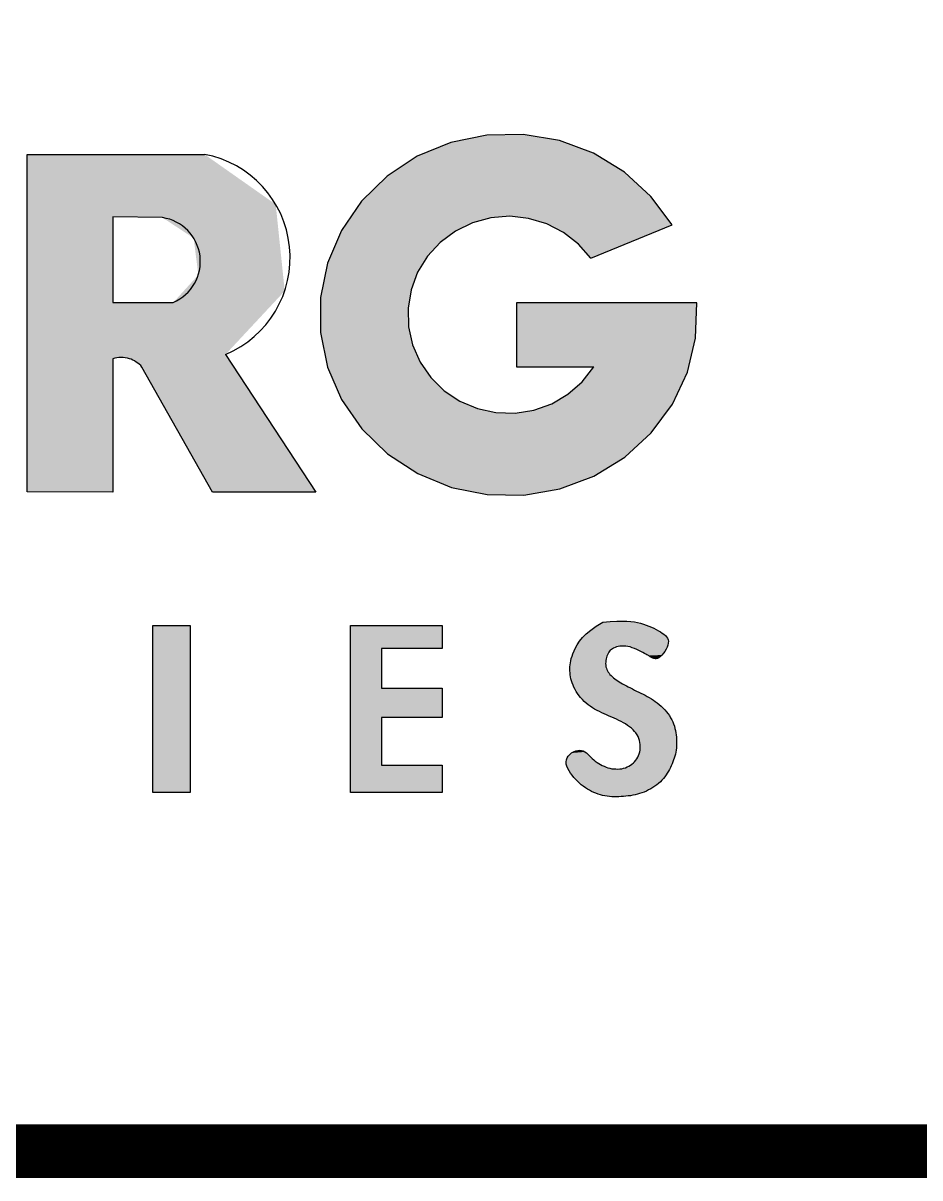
# Model space of a CAD drawing. Header units: feet. Extents: x -46890 to -45898, y -3252 to -1955.
# Drawn here: x -46607.28 to -46598.91, y -2572.59 to -2561.81 of the extents above; entities that cross this region are included whole.
import ezdxf

# ---------------------------------------------------------------- set-up
doc = ezdxf.new("R2010")
doc.units = ezdxf.units.FT
doc.header["$MEASUREMENT"] = 0
doc.layers.add('FORMATO', color=8, linetype='Continuous')

# ---------------------------------------------------------------- blocks, each defined once
blk = doc.blocks.new('*U20')
at = {"layer": 'FORMATO', "linetype": 'Continuous', "extrusion": (0, 0, -1)}
for points in [[(-218.5609, 8.1089), (-218.5609, 7.2973), (-218.3777, 7.2972)], [(-218.3777, 8.1089), (-218.5609, 8.1089), (-218.3777, 7.2972)], [(-219.3393, 8.1089), (-219.4915, 7.9973), (-219.3393, 7.2972)], [(-219.4915, 7.9973), (-219.3393, 8.1089), (-219.7858, 8.1089)], [(-219.7858, 8.1089), (-219.7858, 7.9973), (-219.4915, 7.9973)], [(-220.5355, 8.1057), (-220.8045, 8.1008), (-220.5089, 8.0868)], [(-220.8045, 8.1008), (-220.8164, 8.0953), (-220.5089, 8.0868)], [(-220.8164, 8.0953), (-220.8277, 8.0897), (-220.5089, 8.0868)], [(-220.5675, 8.1249), (-220.7374, 8.1237), (-220.5355, 8.1057)], [(-220.7374, 8.1237), (-220.7517, 8.12), (-220.5355, 8.1057)], [(-220.7517, 8.12), (-220.7655, 8.1157), (-220.5355, 8.1057)], [(-220.7655, 8.1157), (-220.779, 8.1111), (-220.5355, 8.1057)], [(-220.779, 8.1111), (-220.792, 8.1061), (-220.5355, 8.1057)], [(-220.792, 8.1061), (-220.8045, 8.1008), (-220.5355, 8.1057)], [(-220.6043, 8.1283), (-220.7221, 8.1268), (-220.5675, 8.1249)], [(-220.7221, 8.1268), (-220.7374, 8.1237), (-220.5675, 8.1249)], [(-220.6358, 8.1303), (-220.7049, 8.1291), (-220.6043, 8.1283)], [(-220.7049, 8.1291), (-220.7221, 8.1268), (-220.6043, 8.1283)], [(-220.6625, 8.131), (-220.6853, 8.1305), (-220.6358, 8.1303)], [(-220.6853, 8.1305), (-220.7049, 8.1291), (-220.6358, 8.1303)], [(-220.4693, 8.0501), (-220.8824, 8.0478), (-220.4552, 8.0327)], [(-220.8824, 8.0478), (-220.8854, 8.0405), (-220.4552, 8.0327)], [(-220.8854, 8.0405), (-220.8868, 8.0325), (-220.4552, 8.0327)], [(-220.487, 8.0682), (-220.8652, 8.0667), (-220.4693, 8.0501)], [(-220.8652, 8.0667), (-220.8722, 8.0608), (-220.4693, 8.0501)], [(-220.8722, 8.0608), (-220.878, 8.0545), (-220.4693, 8.0501)], [(-220.878, 8.0545), (-220.8824, 8.0478), (-220.4693, 8.0501)], [(-220.5089, 8.0868), (-220.8383, 8.084), (-220.487, 8.0682)], [(-220.8383, 8.084), (-220.8482, 8.0782), (-220.487, 8.0682)], [(-220.8482, 8.0782), (-220.8572, 8.0725), (-220.487, 8.0682)], [(-220.8572, 8.0725), (-220.8652, 8.0667), (-220.487, 8.0682)], [(-220.8277, 8.0897), (-220.8383, 8.084), (-220.5089, 8.0868)], [(-219.4915, 7.9973), (-219.4915, 7.8045), (-219.3393, 7.2972)], [(-220.4282, 7.9857), (-220.6003, 7.9839), (-220.4226, 7.9722)], [(-220.6003, 7.9839), (-220.5965, 7.9787), (-220.4226, 7.9722)], [(-220.4352, 8.0003), (-220.6206, 7.9997), (-220.4282, 7.9857)], [(-220.6206, 7.9997), (-220.6146, 7.9964), (-220.4282, 7.9857)], [(-220.6146, 7.9964), (-220.6093, 7.9927), (-220.4282, 7.9857)], [(-220.6093, 7.9927), (-220.6045, 7.9885), (-220.4282, 7.9857)], [(-220.6045, 7.9885), (-220.6003, 7.9839), (-220.4282, 7.9857)], [(-220.444, 8.016), (-220.6598, 8.0092), (-220.4352, 8.0003)], [(-220.6598, 8.0092), (-220.6507, 8.0084), (-220.4352, 8.0003)], [(-220.6507, 8.0084), (-220.6423, 8.007), (-220.4352, 8.0003)], [(-220.6423, 8.007), (-220.6344, 8.005), (-220.4352, 8.0003)], [(-220.6344, 8.005), (-220.6271, 8.0026), (-220.4352, 8.0003)], [(-220.6271, 8.0026), (-220.6206, 7.9997), (-220.4352, 8.0003)], [(-220.4552, 8.0327), (-220.8868, 8.0325), (-220.444, 8.016)], [(-220.8868, 8.0325), (-220.8864, 8.0238), (-220.444, 8.016)], [(-220.8864, 8.0238), (-220.8843, 8.0142), (-220.444, 8.016)], [(-220.444, 8.016), (-220.8843, 8.0142), (-220.6693, 8.0093)], [(-220.444, 8.016), (-220.6693, 8.0093), (-220.6598, 8.0092)], [(-220.8843, 8.0142), (-220.8806, 8.004), (-220.6693, 8.0093)], [(-220.6693, 8.0093), (-220.8806, 8.004), (-220.6792, 8.0086)], [(-220.6792, 8.0086), (-220.8806, 8.004), (-220.6896, 8.0071)], [(-220.6896, 8.0071), (-220.8806, 8.004), (-220.7003, 8.0047)], [(-220.7003, 8.0047), (-220.8806, 8.004), (-220.7113, 8.0013)], [(-220.8806, 8.004), (-220.8756, 7.9937), (-220.7113, 8.0013)], [(-220.7113, 8.0013), (-220.8756, 7.9937), (-220.7223, 7.9972)], [(-220.7223, 7.9972), (-220.8756, 7.9937), (-220.7332, 7.9927)], [(-220.8756, 7.9937), (-220.8696, 7.9836), (-220.7332, 7.9927)], [(-220.7332, 7.9927), (-220.8696, 7.9836), (-220.7437, 7.9878)], [(-220.7437, 7.9878), (-220.8696, 7.9836), (-220.7537, 7.9828)], [(-220.8696, 7.9836), (-220.8628, 7.974), (-220.7537, 7.9828)], [(-220.7537, 7.9828), (-220.8628, 7.974), (-220.7627, 7.978)], [(-220.4098, 7.9272), (-220.5817, 7.9238), (-220.4086, 7.9174)], [(-220.5817, 7.9238), (-220.5821, 7.9164), (-220.4086, 7.9174)], [(-220.4117, 7.9375), (-220.5818, 7.9313), (-220.4098, 7.9272)], [(-220.5818, 7.9313), (-220.5817, 7.9238), (-220.4098, 7.9272)], [(-220.4144, 7.9483), (-220.5838, 7.9463), (-220.4117, 7.9375)], [(-220.5838, 7.9463), (-220.5826, 7.9389), (-220.4117, 7.9375)], [(-220.5826, 7.9389), (-220.5818, 7.9313), (-220.4117, 7.9375)], [(-220.418, 7.9598), (-220.5856, 7.9536), (-220.4144, 7.9483)], [(-220.5856, 7.9536), (-220.5838, 7.9463), (-220.4144, 7.9483)], [(-220.4226, 7.9722), (-220.5903, 7.9671), (-220.418, 7.9598)], [(-220.5903, 7.9671), (-220.5877, 7.9605), (-220.418, 7.9598)], [(-220.5877, 7.9605), (-220.5856, 7.9536), (-220.418, 7.9598)], [(-220.5965, 7.9787), (-220.5932, 7.9732), (-220.4226, 7.9722)], [(-220.5932, 7.9732), (-220.5903, 7.9671), (-220.4226, 7.9722)], [(-220.7627, 7.978), (-220.8628, 7.974), (-220.7708, 7.9737)], [(-220.8628, 7.974), (-220.8557, 7.9655), (-220.7708, 7.9737)], [(-220.7708, 7.9737), (-220.8557, 7.9655), (-220.7775, 7.9699)], [(-220.7775, 7.9699), (-220.8557, 7.9655), (-220.7829, 7.9669)], [(-220.7829, 7.9669), (-220.8557, 7.9655), (-220.7869, 7.9646)], [(-220.8557, 7.9655), (-220.8483, 7.9582), (-220.7869, 7.9646)], [(-220.7869, 7.9646), (-220.8483, 7.9582), (-220.7901, 7.9628)], [(-220.7901, 7.9628), (-220.8483, 7.9582), (-220.7925, 7.9613)], [(-220.7925, 7.9613), (-220.8483, 7.9582), (-220.7945, 7.9601)], [(-220.7945, 7.9601), (-220.8483, 7.9582), (-220.7964, 7.9589)], [(-220.7964, 7.9589), (-220.8483, 7.9582), (-220.7984, 7.9575)], [(-220.8483, 7.9582), (-220.8411, 7.9527), (-220.7984, 7.9575)], [(-220.7984, 7.9575), (-220.8411, 7.9527), (-220.8008, 7.9558)], [(-220.8008, 7.9558), (-220.8411, 7.9527), (-220.8038, 7.9537)], [(-220.8038, 7.9537), (-220.8411, 7.9527), (-220.8075, 7.9514)], [(-220.8411, 7.9527), (-220.8343, 7.9491), (-220.8075, 7.9514)], [(-220.8075, 7.9514), (-220.8343, 7.9491), (-220.8118, 7.9494)], [(-220.8118, 7.9494), (-220.8343, 7.9491), (-220.8166, 7.9478)], [(-220.8343, 7.9491), (-220.8279, 7.9473), (-220.8166, 7.9478)], [(-220.8166, 7.9478), (-220.8279, 7.9473), (-220.822, 7.947)], [(-220.408, 7.9078), (-220.5849, 7.9022), (-220.4078, 7.8983)], [(-220.5849, 7.9022), (-220.5873, 7.8956), (-220.4078, 7.8983)], [(-220.4078, 7.8983), (-220.5873, 7.8956), (-220.408, 7.8888)], [(-220.4086, 7.9174), (-220.5821, 7.9164), (-220.408, 7.9078)], [(-220.5821, 7.9164), (-220.5832, 7.9092), (-220.408, 7.9078)], [(-220.5832, 7.9092), (-220.5849, 7.9022), (-220.408, 7.9078)], [(-220.5873, 7.8956), (-220.5904, 7.8892), (-220.408, 7.8888)], [(-220.5904, 7.8892), (-220.594, 7.8831), (-220.408, 7.8888)], [(-220.408, 7.8888), (-220.594, 7.8831), (-220.4085, 7.8791)], [(-220.594, 7.8831), (-220.5981, 7.8772), (-220.4085, 7.8791)], [(-220.4085, 7.8791), (-220.5981, 7.8772), (-220.4096, 7.8694)], [(-220.5981, 7.8772), (-220.6028, 7.8715), (-220.4096, 7.8694)], [(-220.6028, 7.8715), (-220.608, 7.8659), (-220.4096, 7.8694)], [(-220.4096, 7.8694), (-220.608, 7.8659), (-220.4111, 7.8596)], [(-220.608, 7.8659), (-220.6136, 7.8605), (-220.4111, 7.8596)], [(-220.6136, 7.8605), (-220.6196, 7.8553), (-220.4111, 7.8596)], [(-220.4111, 7.8596), (-220.6196, 7.8553), (-220.4131, 7.8496)], [(-220.6196, 7.8553), (-220.626, 7.8501), (-220.4131, 7.8496)], [(-220.626, 7.8501), (-220.6329, 7.845), (-220.4131, 7.8496)], [(-220.4131, 7.8496), (-220.6329, 7.845), (-220.4157, 7.8396)], [(-220.6329, 7.845), (-220.6401, 7.84), (-220.4157, 7.8396)], [(-220.6401, 7.84), (-220.6478, 7.835), (-220.4157, 7.8396)], [(-220.4157, 7.8396), (-220.6478, 7.835), (-220.419, 7.8295)], [(-220.6478, 7.835), (-220.6559, 7.8301), (-220.419, 7.8295)], [(-220.6559, 7.8301), (-220.6644, 7.8252), (-220.419, 7.8295)], [(-220.419, 7.8295), (-220.6644, 7.8252), (-220.4229, 7.8192)], [(-220.6644, 7.8252), (-220.6732, 7.8203), (-220.4229, 7.8192)], [(-220.6732, 7.8203), (-220.6825, 7.8154), (-220.4229, 7.8192)], [(-220.4229, 7.8192), (-220.6825, 7.8154), (-220.4275, 7.8088)], [(-220.6825, 7.8154), (-220.6921, 7.8105), (-220.4275, 7.8088)], [(-219.4915, 7.8045), (-219.4915, 7.6625), (-219.3393, 7.2972)], [(-219.7858, 7.8045), (-219.7858, 7.6625), (-219.4915, 7.6625)], [(-219.4915, 7.6625), (-219.4915, 7.8045), (-219.7858, 7.8045)], [(-220.6921, 7.8105), (-220.702, 7.8055), (-220.4275, 7.8088)], [(-220.4275, 7.8088), (-220.702, 7.8055), (-220.4327, 7.7984)], [(-220.702, 7.8055), (-220.7121, 7.8005), (-220.4327, 7.7984)], [(-220.7121, 7.8005), (-220.7223, 7.7955), (-220.4327, 7.7984)], [(-220.4327, 7.7984), (-220.7223, 7.7955), (-220.4387, 7.7881)], [(-220.7223, 7.7955), (-220.7327, 7.7904), (-220.4387, 7.7881)], [(-220.7327, 7.7904), (-220.7431, 7.7853), (-220.4387, 7.7881)], [(-220.4387, 7.7881), (-220.7431, 7.7853), (-220.4452, 7.7778)], [(-220.7431, 7.7853), (-220.7534, 7.7802), (-220.4452, 7.7778)], [(-220.7534, 7.7802), (-220.7637, 7.775), (-220.4452, 7.7778)], [(-220.4452, 7.7778), (-220.7637, 7.775), (-220.4524, 7.7678)], [(-220.7637, 7.775), (-220.7739, 7.7697), (-220.4524, 7.7678)], [(-220.7739, 7.7697), (-220.784, 7.7643), (-220.4524, 7.7678)], [(-220.4524, 7.7678), (-220.784, 7.7643), (-220.4602, 7.7581)], [(-220.784, 7.7643), (-220.794, 7.7586), (-220.4602, 7.7581)], [(-220.794, 7.7586), (-220.8039, 7.7527), (-220.4602, 7.7581)], [(-220.4602, 7.7581), (-220.8039, 7.7527), (-220.4685, 7.7487)], [(-220.8039, 7.7527), (-220.8137, 7.7464), (-220.4685, 7.7487)], [(-220.4685, 7.7487), (-220.8137, 7.7464), (-220.4774, 7.7398)], [(-220.8137, 7.7464), (-220.8234, 7.7397), (-220.4774, 7.7398)], [(-220.4774, 7.7398), (-220.8234, 7.7397), (-220.4867, 7.7314)], [(-220.8234, 7.7397), (-220.8329, 7.7325), (-220.4867, 7.7314)], [(-220.8329, 7.7325), (-220.8424, 7.7248), (-220.4867, 7.7314)], [(-220.4867, 7.7314), (-220.8424, 7.7248), (-220.4966, 7.7235)], [(-220.8424, 7.7248), (-220.8516, 7.7167), (-220.4966, 7.7235)], [(-220.4966, 7.7235), (-220.8516, 7.7167), (-220.5068, 7.7161)], [(-220.8516, 7.7167), (-220.8605, 7.7082), (-220.5068, 7.7161)], [(-220.5068, 7.7161), (-220.8605, 7.7082), (-220.5175, 7.7091)], [(-220.5175, 7.7091), (-220.8605, 7.7082), (-220.5284, 7.7025)], [(-220.8605, 7.7082), (-220.8691, 7.6992), (-220.5284, 7.7025)], [(-220.5284, 7.7025), (-220.8691, 7.6992), (-220.5397, 7.6962)], [(-220.8691, 7.6992), (-220.8772, 7.6899), (-220.5397, 7.6962)], [(-219.4915, 7.6625), (-219.4915, 7.4291), (-219.3393, 7.2972)], [(-220.5397, 7.6962), (-220.8772, 7.6899), (-220.5512, 7.6903)], [(-220.5512, 7.6903), (-220.8772, 7.6899), (-220.563, 7.6846)], [(-220.8772, 7.6899), (-220.8847, 7.6804), (-220.563, 7.6846)], [(-220.563, 7.6846), (-220.8847, 7.6804), (-220.5749, 7.6791)], [(-220.8847, 7.6804), (-220.8917, 7.6706), (-220.5749, 7.6791)], [(-220.5749, 7.6791), (-220.8917, 7.6706), (-220.5869, 7.6738)], [(-220.5869, 7.6738), (-220.8917, 7.6706), (-220.5989, 7.6686)], [(-220.8917, 7.6706), (-220.898, 7.6606), (-220.5989, 7.6686)], [(-220.5989, 7.6686), (-220.898, 7.6606), (-220.6109, 7.6634)], [(-220.6109, 7.6634), (-220.898, 7.6606), (-220.6228, 7.6583)], [(-220.898, 7.6606), (-220.9035, 7.6505), (-220.6228, 7.6583)], [(-220.6228, 7.6583), (-220.9035, 7.6505), (-220.6346, 7.653)], [(-220.6346, 7.653), (-220.9035, 7.6505), (-220.6461, 7.6476)], [(-220.9035, 7.6505), (-220.9083, 7.6402), (-220.6461, 7.6476)], [(-220.6461, 7.6476), (-220.9083, 7.6402), (-220.6573, 7.642)], [(-220.6573, 7.642), (-220.9083, 7.6402), (-220.6682, 7.6361)], [(-220.9083, 7.6402), (-220.9125, 7.6298), (-220.6682, 7.6361)], [(-220.6682, 7.6361), (-220.9125, 7.6298), (-220.6787, 7.6299)], [(-220.6787, 7.6299), (-220.9125, 7.6298), (-220.6887, 7.6234)], [(-220.9125, 7.6298), (-220.916, 7.6193), (-220.6887, 7.6234)], [(-220.6887, 7.6234), (-220.916, 7.6193), (-220.6981, 7.6167)], [(-220.916, 7.6193), (-220.919, 7.6088), (-220.6981, 7.6167)], [(-220.6981, 7.6167), (-220.919, 7.6088), (-220.7069, 7.6095)], [(-220.7069, 7.6095), (-220.919, 7.6088), (-220.715, 7.6021)], [(-220.919, 7.6088), (-220.9214, 7.5981), (-220.715, 7.6021)], [(-220.715, 7.6021), (-220.9214, 7.5981), (-220.7223, 7.5942)], [(-220.9214, 7.5981), (-220.9233, 7.5874), (-220.7223, 7.5942)], [(-220.7223, 7.5942), (-220.9233, 7.5874), (-220.7288, 7.586)], [(-220.9233, 7.5874), (-220.9249, 7.5767), (-220.7288, 7.586)], [(-220.7288, 7.586), (-220.9249, 7.5767), (-220.7345, 7.5774)], [(-220.7345, 7.5774), (-220.9249, 7.5767), (-220.7392, 7.5685)], [(-220.9249, 7.5767), (-220.926, 7.566), (-220.7392, 7.5685)], [(-220.7392, 7.5685), (-220.926, 7.566), (-220.7431, 7.5594)], [(-220.926, 7.566), (-220.9268, 7.5552), (-220.7431, 7.5594)], [(-220.7431, 7.5594), (-220.9268, 7.5552), (-220.7461, 7.55)], [(-220.9268, 7.5552), (-220.9272, 7.5446), (-220.7461, 7.55)], [(-220.7461, 7.55), (-220.9272, 7.5446), (-220.7483, 7.5405)], [(-220.9272, 7.5446), (-220.9271, 7.5339), (-220.7483, 7.5405)], [(-220.7483, 7.5405), (-220.9271, 7.5339), (-220.7497, 7.531)], [(-220.9271, 7.5339), (-220.9267, 7.5234), (-220.7497, 7.531)], [(-220.7497, 7.531), (-220.9267, 7.5234), (-220.7503, 7.5215)], [(-220.4073, 7.4821), (-220.5022, 7.4761), (-220.3999, 7.4741)], [(-220.5022, 7.4761), (-220.5092, 7.4691), (-220.3999, 7.4741)], [(-220.4161, 7.4892), (-220.488, 7.4891), (-220.4073, 7.4821)], [(-220.488, 7.4891), (-220.4951, 7.4829), (-220.4073, 7.4821)], [(-220.4951, 7.4829), (-220.5022, 7.4761), (-220.4073, 7.4821)], [(-220.4257, 7.4949), (-220.4806, 7.4945), (-220.4161, 7.4892)], [(-220.4806, 7.4945), (-220.488, 7.4891), (-220.4161, 7.4892)], [(-220.4358, 7.4992), (-220.4728, 7.4988), (-220.4257, 7.4949)], [(-220.4728, 7.4988), (-220.4806, 7.4945), (-220.4257, 7.4949)], [(-220.4458, 7.5019), (-220.4645, 7.5016), (-220.4358, 7.4992)], [(-220.4645, 7.5016), (-220.4728, 7.4988), (-220.4358, 7.4992)], [(-220.4555, 7.5027), (-220.4645, 7.5016), (-220.4458, 7.5019)], [(-220.7419, 7.4767), (-220.9186, 7.4734), (-220.7381, 7.4685)], [(-220.745, 7.4851), (-220.9211, 7.483), (-220.7419, 7.4767)], [(-220.9211, 7.483), (-220.9186, 7.4734), (-220.7419, 7.4767)], [(-220.7475, 7.4939), (-220.9231, 7.4928), (-220.745, 7.4851)], [(-220.9231, 7.4928), (-220.9211, 7.483), (-220.745, 7.4851)], [(-220.7492, 7.5029), (-220.9247, 7.5028), (-220.7475, 7.4939)], [(-220.9247, 7.5028), (-220.9231, 7.4928), (-220.7475, 7.4939)], [(-220.7501, 7.5121), (-220.9247, 7.5028), (-220.7492, 7.5029)], [(-220.7503, 7.5215), (-220.9259, 7.513), (-220.7501, 7.5121)], [(-220.9259, 7.513), (-220.9247, 7.5028), (-220.7501, 7.5121)], [(-220.9267, 7.5234), (-220.9259, 7.513), (-220.7503, 7.5215)], [(-219.4915, 7.4291), (-219.7859, 7.2972), (-219.3393, 7.2972)], [(-219.7858, 7.4291), (-219.7859, 7.2972), (-219.4915, 7.4291)], [(-220.5238, 7.4554), (-220.5316, 7.4491), (-220.3891, 7.4452)], [(-220.3904, 7.4554), (-220.5238, 7.4554), (-220.3891, 7.4452)], [(-220.5316, 7.4491), (-220.5396, 7.4431), (-220.3891, 7.4452)], [(-220.3891, 7.4452), (-220.5396, 7.4431), (-220.39, 7.4347)], [(-220.5396, 7.4431), (-220.5479, 7.4376), (-220.39, 7.4347)], [(-220.5479, 7.4376), (-220.5564, 7.4326), (-220.39, 7.4347)], [(-220.39, 7.4347), (-220.5564, 7.4326), (-220.3929, 7.4239)], [(-220.3941, 7.4651), (-220.5164, 7.4621), (-220.3904, 7.4554)], [(-220.5164, 7.4621), (-220.5238, 7.4554), (-220.3904, 7.4554)], [(-220.5564, 7.4326), (-220.5652, 7.428), (-220.3929, 7.4239)], [(-220.5652, 7.428), (-220.5742, 7.4238), (-220.3929, 7.4239)], [(-220.3929, 7.4239), (-220.5742, 7.4238), (-220.3975, 7.413)], [(-220.3999, 7.4741), (-220.5092, 7.4691), (-220.3941, 7.4651)], [(-220.5092, 7.4691), (-220.5164, 7.4621), (-220.3941, 7.4651)], [(-220.5742, 7.4238), (-220.5834, 7.4203), (-220.3975, 7.413)], [(-220.5834, 7.4203), (-220.5928, 7.4172), (-220.3975, 7.413)], [(-220.6865, 7.4208), (-220.8967, 7.4183), (-220.678, 7.4174)], [(-220.8967, 7.4183), (-220.8919, 7.4092), (-220.678, 7.4174)], [(-220.6947, 7.4248), (-220.8967, 7.4183), (-220.6865, 7.4208)], [(-220.7024, 7.4294), (-220.9011, 7.4273), (-220.6947, 7.4248)], [(-220.9011, 7.4273), (-220.8967, 7.4183), (-220.6947, 7.4248)], [(-220.7097, 7.4346), (-220.9011, 7.4273), (-220.7024, 7.4294)], [(-220.7165, 7.4404), (-220.9053, 7.4364), (-220.7097, 7.4346)], [(-220.9053, 7.4364), (-220.9011, 7.4273), (-220.7097, 7.4346)], [(-220.7228, 7.4467), (-220.9091, 7.4455), (-220.7165, 7.4404)], [(-220.9091, 7.4455), (-220.9053, 7.4364), (-220.7165, 7.4404)], [(-220.7285, 7.4535), (-220.9091, 7.4455), (-220.7228, 7.4467)], [(-220.7336, 7.4608), (-220.9126, 7.4547), (-220.7285, 7.4535)], [(-220.9126, 7.4547), (-220.9091, 7.4455), (-220.7285, 7.4535)], [(-220.7381, 7.4685), (-220.9158, 7.464), (-220.7336, 7.4608)], [(-220.9158, 7.464), (-220.9126, 7.4547), (-220.7336, 7.4608)], [(-220.9186, 7.4734), (-220.9158, 7.464), (-220.7381, 7.4685)], [(-220.5928, 7.4172), (-220.6024, 7.4147), (-220.3975, 7.413)], [(-220.6024, 7.4147), (-220.6121, 7.4128), (-220.3975, 7.413)], [(-220.3975, 7.413), (-220.6121, 7.4128), (-220.4034, 7.402)], [(-220.6121, 7.4128), (-220.6218, 7.4115), (-220.4034, 7.402)], [(-220.6218, 7.4115), (-220.6315, 7.4108), (-220.4034, 7.402)], [(-220.6411, 7.4108), (-220.8919, 7.4092), (-220.4034, 7.402)], [(-220.6315, 7.4108), (-220.6411, 7.4108), (-220.4034, 7.402)], [(-220.8919, 7.4092), (-220.8869, 7.4001), (-220.4034, 7.402)], [(-220.4034, 7.402), (-220.8869, 7.4001), (-220.4105, 7.3912)], [(-220.8869, 7.4001), (-220.8815, 7.3911), (-220.4105, 7.3912)], [(-220.4105, 7.3912), (-220.8815, 7.3911), (-220.4184, 7.3807)], [(-220.8815, 7.3911), (-220.8757, 7.3823), (-220.4184, 7.3807)], [(-220.8757, 7.3823), (-220.8695, 7.3736), (-220.4184, 7.3807)], [(-220.4184, 7.3807), (-220.8695, 7.3736), (-220.4268, 7.3705)], [(-220.8695, 7.3736), (-220.8628, 7.365), (-220.4268, 7.3705)], [(-220.4268, 7.3705), (-220.8628, 7.365), (-220.4355, 7.3608)], [(-220.8628, 7.365), (-220.8556, 7.3568), (-220.4355, 7.3608)], [(-220.6506, 7.4114), (-220.8919, 7.4092), (-220.6411, 7.4108)], [(-220.66, 7.4127), (-220.8919, 7.4092), (-220.6506, 7.4114)], [(-220.6691, 7.4147), (-220.8919, 7.4092), (-220.66, 7.4127)], [(-220.678, 7.4174), (-220.8919, 7.4092), (-220.6691, 7.4147)], [(-220.4355, 7.3608), (-220.8556, 7.3568), (-220.4445, 7.3516)], [(-220.8556, 7.3568), (-220.8478, 7.3488), (-220.4445, 7.3516)], [(-220.4445, 7.3516), (-220.8478, 7.3488), (-220.4537, 7.3428)], [(-220.8478, 7.3488), (-220.8395, 7.3411), (-220.4537, 7.3428)], [(-220.4537, 7.3428), (-220.8395, 7.3411), (-220.4632, 7.3347)], [(-220.8395, 7.3411), (-220.8305, 7.3338), (-220.4632, 7.3347)], [(-220.4632, 7.3347), (-220.8305, 7.3338), (-220.4728, 7.327)], [(-220.8305, 7.3338), (-220.8212, 7.3269), (-220.4728, 7.327)], [(-220.4728, 7.327), (-220.8212, 7.3269), (-220.4826, 7.3199)], [(-220.8212, 7.3269), (-220.8114, 7.3204), (-220.4826, 7.3199)], [(-220.8114, 7.3204), (-220.8012, 7.3144), (-220.4826, 7.3199)], [(-220.4826, 7.3199), (-220.8012, 7.3144), (-220.4926, 7.3133)], [(-220.8012, 7.3144), (-220.7908, 7.3088), (-220.4926, 7.3133)], [(-220.4926, 7.3133), (-220.7908, 7.3088), (-220.5028, 7.3073)], [(-220.7908, 7.3088), (-220.7801, 7.3037), (-220.5028, 7.3073)], [(-220.5028, 7.3073), (-220.7801, 7.3037), (-220.5131, 7.3018)], [(-220.7801, 7.3037), (-220.7692, 7.2991), (-220.5131, 7.3018)], [(-220.5131, 7.3018), (-220.7692, 7.2991), (-220.5236, 7.2969)], [(-220.7692, 7.2991), (-220.7583, 7.295), (-220.5236, 7.2969)], [(-220.5236, 7.2969), (-220.7583, 7.295), (-220.5342, 7.2925)], [(-220.7583, 7.295), (-220.7472, 7.2915), (-220.5342, 7.2925)], [(-220.5342, 7.2925), (-220.7472, 7.2915), (-220.5449, 7.2887)], [(-220.7472, 7.2915), (-220.7361, 7.2884), (-220.5449, 7.2887)], [(-220.5449, 7.2887), (-220.7361, 7.2884), (-220.5557, 7.2854)], [(-220.7361, 7.2884), (-220.7249, 7.2857), (-220.5557, 7.2854)], [(-220.7249, 7.2857), (-220.7136, 7.2834), (-220.5557, 7.2854)], [(-220.5557, 7.2854), (-220.7136, 7.2834), (-220.5666, 7.2826)], [(-220.7136, 7.2834), (-220.7023, 7.2814), (-220.5666, 7.2826)], [(-220.5666, 7.2826), (-220.7023, 7.2814), (-220.5776, 7.2803)], [(-220.7023, 7.2814), (-220.6909, 7.2798), (-220.5776, 7.2803)], [(-220.5776, 7.2803), (-220.6909, 7.2798), (-220.5887, 7.2784)], [(-220.6909, 7.2798), (-220.6795, 7.2784), (-220.5887, 7.2784)], [(-220.5887, 7.2784), (-220.6681, 7.2773), (-220.5999, 7.2771)], [(-220.6795, 7.2784), (-220.6681, 7.2773), (-220.5887, 7.2784)], [(-220.6681, 7.2773), (-220.6567, 7.2764), (-220.5999, 7.2771)], [(-220.5999, 7.2771), (-220.6567, 7.2764), (-220.6112, 7.2762)], [(-220.6567, 7.2764), (-220.6453, 7.2759), (-220.6112, 7.2762)], [(-220.6112, 7.2762), (-220.6453, 7.2759), (-220.6225, 7.2757)], [(-220.6453, 7.2759), (-220.6339, 7.2756), (-220.6225, 7.2757)]]:
    blk.add_solid(points, dxfattribs=at)
blk = doc.blocks.new('*U21')
at = {"layer": 'FORMATO', "linetype": 'Continuous'}
for points in [[(219.829, 10.4601), (219.6654, 10.3926), (220.5226, 10.407)], [(220.0031, 10.496), (219.829, 10.4601), (220.3566, 10.4689)], [(220.3566, 10.4689), (219.829, 10.4601), (220.5226, 10.407)], [(220.1812, 10.499), (220.0031, 10.496), (220.3566, 10.4689)], [(218.9762, 10.1586), (218.6301, 10.4021), (217.7676, 10.4021)], [(217.7676, 10.4021), (218.1836, 10.0977), (218.9762, 10.1586)], [(217.7676, 10.4021), (217.7676, 8.7596), (218.1836, 10.0977)], [(220.5226, 10.407), (219.6654, 10.3926), (220.673, 10.3155)], [(219.6654, 10.3926), (219.5184, 10.296), (220.673, 10.3155)], [(219.5184, 10.296), (219.3936, 10.1741), (220.8022, 10.1978)], [(220.673, 10.3155), (219.5184, 10.296), (220.8022, 10.1978)], [(219.3936, 10.1741), (219.2958, 10.0314), (220.0224, 10.0932)], [(220.8022, 10.1978), (219.3936, 10.1741), (220.1147, 10.1006)], [(219.3936, 10.1741), (220.0224, 10.0932), (220.1147, 10.1006)], [(220.8022, 10.1978), (220.1147, 10.1006), (220.9052, 10.0585)], [(218.9762, 10.1586), (218.1836, 10.0977), (218.4257, 10.0941)], [(218.9762, 10.1586), (218.4257, 10.0941), (219.0201, 9.7376)], [(218.1836, 10.0977), (217.7676, 8.7596), (218.1836, 10.0774)], [(218.1836, 10.0774), (217.7676, 8.7596), (218.1836, 9.6817)], [(218.4257, 10.0941), (218.577, 9.9949), (219.0201, 9.7376)], [(220.0224, 10.0932), (219.2958, 10.0314), (219.9332, 10.0689)], [(219.9332, 10.0689), (219.2958, 10.0314), (219.8502, 10.0286)], [(220.1147, 10.1006), (220.2067, 10.0909), (220.9052, 10.0585)], [(220.2067, 10.0909), (220.2952, 10.0643), (220.9052, 10.0585)], [(220.2952, 10.0643), (220.3771, 10.0219), (220.9052, 10.0585)], [(219.2958, 10.0314), (219.2285, 9.8732), (219.8502, 10.0286)], [(219.8502, 10.0286), (219.2285, 9.8732), (219.7765, 9.9737)], [(220.9052, 10.0585), (220.3771, 10.0219), (220.4493, 9.9651)], [(220.9052, 10.0585), (220.4493, 9.9651), (220.5093, 9.896)], [(218.577, 9.9949), (218.5997, 9.8154), (219.0201, 9.7376)], [(219.7765, 9.9737), (219.2285, 9.8732), (219.7147, 9.9062)], [(219.7147, 9.9062), (219.2285, 9.8732), (219.667, 9.8285)], [(219.2285, 9.8732), (219.1943, 9.7056), (219.667, 9.8285)], [(218.5997, 9.8154), (218.4779, 9.6817), (219.0201, 9.7376)], [(219.667, 9.8285), (219.1943, 9.7056), (219.635, 9.7434)], [(219.0201, 9.7376), (218.4779, 9.6817), (218.7315, 9.428)], [(219.635, 9.7434), (219.1943, 9.7056), (219.62, 9.6539)], [(218.1836, 9.6817), (217.7676, 8.7596), (218.1836, 9.4077)], [(218.4779, 9.6817), (218.1836, 9.4077), (218.2037, 9.4124)], [(218.1836, 9.6817), (218.1836, 9.4077), (218.4779, 9.6817)], [(218.4779, 9.6817), (218.2037, 9.4124), (218.2242, 9.414)], [(218.4779, 9.6817), (218.2242, 9.414), (218.7315, 9.428)], [(219.1943, 9.7056), (219.1946, 9.5348), (219.62, 9.6539)], [(220.1476, 9.6793), (220.1476, 9.3679), (221.0188, 9.5085)], [(221.0244, 9.6793), (220.1476, 9.6793), (221.0188, 9.5085)], [(219.62, 9.6539), (219.1946, 9.5348), (219.6225, 9.5632)], [(219.6225, 9.5632), (219.1946, 9.5348), (219.6423, 9.4746)], [(219.1946, 9.5348), (219.2292, 9.3672), (219.6423, 9.4746)], [(221.0188, 9.5085), (220.1476, 9.3679), (220.5237, 9.3679)], [(221.0188, 9.5085), (220.5237, 9.3679), (220.979, 9.342)], [(219.6423, 9.4746), (219.2292, 9.3672), (219.6789, 9.3913)], [(218.1836, 9.4077), (217.7676, 8.7596), (218.1836, 8.7583)], [(218.7315, 9.428), (218.2242, 9.414), (218.2447, 9.4124)], [(218.7315, 9.428), (218.2447, 9.4124), (218.2648, 9.4077)], [(218.7315, 9.428), (218.2648, 9.4077), (218.282, 9.4008)], [(218.7315, 9.428), (218.282, 9.4008), (218.2981, 9.3917)], [(218.7315, 9.428), (218.2981, 9.3917), (219.1718, 8.7583)], [(218.2981, 9.3917), (218.3127, 9.3804), (219.1718, 8.7583)], [(219.6789, 9.3913), (219.2292, 9.3672), (219.7308, 9.3162)], [(218.3127, 9.3804), (218.3257, 9.3671), (219.1718, 8.7583)], [(218.3257, 9.3671), (218.6686, 8.7583), (219.1718, 8.7583)], [(219.2292, 9.3672), (219.2969, 9.2092), (219.7308, 9.3162)], [(220.5237, 9.3679), (220.4675, 9.2958), (220.979, 9.342)], [(220.979, 9.342), (220.4675, 9.2958), (220.9064, 9.1861)], [(219.7308, 9.3162), (219.2969, 9.2092), (219.7962, 9.252)], [(220.4675, 9.2958), (220.3985, 9.2354), (220.9064, 9.1861)], [(219.7962, 9.252), (219.2969, 9.2092), (219.8728, 9.2011)], [(220.3985, 9.2354), (220.3191, 9.1887), (220.9064, 9.1861)], [(219.2969, 9.2092), (219.3951, 9.0667), (219.8728, 9.2011)], [(219.8728, 9.2011), (219.3951, 9.0667), (219.9578, 9.1651)], [(219.9578, 9.1651), (219.3951, 9.0667), (220.0482, 9.1455)], [(220.3191, 9.1887), (220.2322, 9.1575), (220.9064, 9.1861)], [(220.9064, 9.1861), (220.2322, 9.1575), (220.8037, 9.0465)], [(220.0482, 9.1455), (219.3951, 9.0667), (220.1408, 9.143)], [(220.1408, 9.143), (219.3951, 9.0667), (220.8037, 9.0465)], [(220.2322, 9.1575), (220.1408, 9.143), (220.8037, 9.0465)], [(219.3951, 9.0667), (219.5202, 8.9451), (220.8037, 9.0465)], [(220.8037, 9.0465), (219.5202, 8.9451), (220.6749, 8.9285)], [(219.5202, 8.9451), (219.6674, 8.8489), (220.6749, 8.9285)], [(220.6749, 8.9285), (219.6674, 8.8489), (220.5247, 8.8366)], [(219.6674, 8.8489), (219.8313, 8.7818), (220.5247, 8.8366)], [(220.5247, 8.8366), (219.8313, 8.7818), (220.3589, 8.7743)], [(219.8313, 8.7818), (220.0055, 8.7464), (220.3589, 8.7743)], [(220.3589, 8.7743), (220.0055, 8.7464), (220.1836, 8.7438)]]:
    blk.add_solid(points, dxfattribs=at)

msp = doc.modelspace()

# ---------------------------------------------------------------- linework, layer by layer
at = {"color": 7, "const_width": 0.5}
msp.add_lwpolyline([(-46474.683, -2296.384), (-46858.207, -2296.384), (-46858.235, -2572.34), (-46474.711, -2572.34)], close=True, dxfattribs=at)
at = {"layer": 'FORMATO'}
for p, q in [((-46601.982, -2564.006), (-46601.223, -2563.695)), ((-46600.994, -2564.422), (-46602.676, -2564.422)), ((-46602.676, -2564.422), (-46602.676, -2565.019)), ((-46602.676, -2565.019), (-46601.955, -2565.019))]:
    msp.add_line(p, q, dxfattribs=at)
at = {"layer": 'FORMATO', "flags": 128}
for points in [[(-46601.223, -2563.695), (-46601.421, -2563.428), (-46601.668, -2563.202), (-46601.957, -2563.026), (-46602.275, -2562.907), (-46602.612, -2562.85), (-46602.953, -2562.856), (-46603.287, -2562.925), (-46603.601, -2563.054), (-46603.883, -2563.239), (-46604.122, -2563.473), (-46604.31, -2563.747), (-46604.439, -2564.05), (-46604.505, -2564.372), (-46604.504, -2564.699), (-46604.438, -2565.021), (-46604.308, -2565.324), (-46604.119, -2565.597), (-46603.88, -2565.83), (-46603.597, -2566.015), (-46603.283, -2566.144), (-46602.949, -2566.212), (-46602.607, -2566.217), (-46602.271, -2566.158), (-46601.953, -2566.039), (-46601.665, -2565.862), (-46601.418, -2565.636), (-46601.221, -2565.368), (-46601.081, -2565.069), (-46601.005, -2564.75), (-46600.994, -2564.422)], [(-46601.982, -2564.006), (-46602.097, -2563.874), (-46602.236, -2563.765), (-46602.393, -2563.684), (-46602.563, -2563.633), (-46602.739, -2563.614), (-46602.916, -2563.628), (-46603.087, -2563.675), (-46603.246, -2563.752), (-46603.388, -2563.857), (-46603.506, -2563.987), (-46603.598, -2564.136), (-46603.659, -2564.299), (-46603.688, -2564.471), (-46603.683, -2564.645), (-46603.645, -2564.815), (-46603.575, -2564.975), (-46603.476, -2565.119), (-46603.35, -2565.242), (-46603.203, -2565.339), (-46603.04, -2565.408), (-46602.867, -2565.446), (-46602.689, -2565.451), (-46602.514, -2565.423), (-46602.347, -2565.363), (-46602.195, -2565.274), (-46602.062, -2565.158), (-46601.955, -2565.019)]]:
    msp.add_lwpolyline(points, dxfattribs=at)
at = {"layer": 'FORMATO'}
for points in [[(-46606.443, -2564.943), (-46606.443, -2566.189), (-46607.241, -2566.186), (-46607.241, -2563.036)], [(-46607.241, -2563.036), (-46605.587, -2563.036)], [(-46605.979, -2563.626), (-46606.443, -2563.62), (-46606.443, -2563.659)], [(-46606.443, -2563.659), (-46606.443, -2564.418), (-46605.879, -2564.418)], [(-46605.392, -2564.904), (-46604.548, -2566.189), (-46605.513, -2566.189), (-46606.171, -2565.021)], [(-46606.071, -2567.434), (-46605.72, -2567.434), (-46605.72, -2568.991), (-46606.071, -2568.991), (-46606.071, -2567.434)], [(-46604.226, -2567.434), (-46603.37, -2567.434), (-46603.37, -2567.648), (-46603.935, -2567.648), (-46603.935, -2568.018), (-46603.37, -2568.018), (-46603.37, -2568.291), (-46603.935, -2568.291), (-46603.935, -2568.738), (-46603.37, -2568.738), (-46603.37, -2568.991), (-46604.226, -2568.991), (-46604.226, -2567.434)], [(-46601.871, -2567.404), (-46601.8, -2567.397), (-46601.74, -2567.393), (-46601.688, -2567.392), (-46601.645, -2567.393), (-46601.607, -2567.396), (-46601.574, -2567.4), (-46601.545, -2567.406), (-46601.517, -2567.413), (-46601.491, -2567.421), (-46601.465, -2567.43), (-46601.44, -2567.44), (-46601.416, -2567.45), (-46601.393, -2567.46), (-46601.372, -2567.471), (-46601.351, -2567.482), (-46601.332, -2567.493), (-46601.315, -2567.504), (-46601.3, -2567.515), (-46601.286, -2567.527), (-46601.275, -2567.539), (-46601.267, -2567.552), (-46601.261, -2567.566), (-46601.258, -2567.581), (-46601.259, -2567.598), (-46601.263, -2567.616), (-46601.27, -2567.636), (-46601.28, -2567.655), (-46601.291, -2567.675), (-46601.304, -2567.693), (-46601.318, -2567.71), (-46601.332, -2567.723), (-46601.346, -2567.734), (-46601.359, -2567.741), (-46601.371, -2567.744), (-46601.382, -2567.745), (-46601.393, -2567.743), (-46601.402, -2567.74), (-46601.41, -2567.736), (-46601.417, -2567.732), (-46601.423, -2567.728), (-46601.428, -2567.725), (-46601.432, -2567.722), (-46601.435, -2567.72), (-46601.439, -2567.717), (-46601.444, -2567.715), (-46601.45, -2567.711), (-46601.458, -2567.707), (-46601.468, -2567.701), (-46601.481, -2567.694), (-46601.496, -2567.685), (-46601.514, -2567.676), (-46601.533, -2567.667), (-46601.553, -2567.657), (-46601.574, -2567.649), (-46601.595, -2567.641), (-46601.616, -2567.634), (-46601.637, -2567.63), (-46601.656, -2567.627), (-46601.675, -2567.626), (-46601.694, -2567.626), (-46601.711, -2567.627), (-46601.727, -2567.63), (-46601.742, -2567.634), (-46601.756, -2567.638), (-46601.769, -2567.644), (-46601.78, -2567.65), (-46601.79, -2567.657), (-46601.8, -2567.665), (-46601.808, -2567.674), (-46601.815, -2567.684), (-46601.821, -2567.695), (-46601.827, -2567.706), (-46601.832, -2567.719), (-46601.836, -2567.732), (-46601.839, -2567.746), (-46601.842, -2567.761), (-46601.843, -2567.775), (-46601.844, -2567.789), (-46601.843, -2567.804), (-46601.841, -2567.818), (-46601.837, -2567.831), (-46601.833, -2567.844), (-46601.827, -2567.856), (-46601.82, -2567.868), (-46601.812, -2567.879), (-46601.803, -2567.89), (-46601.793, -2567.9), (-46601.782, -2567.911), (-46601.771, -2567.921), (-46601.758, -2567.931), (-46601.745, -2567.941), (-46601.731, -2567.95), (-46601.717, -2567.96), (-46601.701, -2567.969), (-46601.685, -2567.979), (-46601.668, -2567.988), (-46601.65, -2567.997), (-46601.632, -2568.007), (-46601.613, -2568.016), (-46601.593, -2568.026), (-46601.574, -2568.036), (-46601.554, -2568.045), (-46601.534, -2568.055), (-46601.514, -2568.065), (-46601.494, -2568.075), (-46601.475, -2568.085), (-46601.455, -2568.095), (-46601.436, -2568.106), (-46601.417, -2568.118), (-46601.398, -2568.13), (-46601.38, -2568.143), (-46601.362, -2568.156), (-46601.343, -2568.171), (-46601.326, -2568.187), (-46601.309, -2568.203), (-46601.292, -2568.22), (-46601.277, -2568.238), (-46601.262, -2568.256), (-46601.249, -2568.275), (-46601.237, -2568.294), (-46601.226, -2568.314), (-46601.217, -2568.333), (-46601.209, -2568.353), (-46601.202, -2568.373), (-46601.197, -2568.394), (-46601.192, -2568.414), (-46601.188, -2568.435), (-46601.185, -2568.455), (-46601.183, -2568.476), (-46601.182, -2568.496), (-46601.181, -2568.517), (-46601.181, -2568.537), (-46601.182, -2568.557), (-46601.183, -2568.577), (-46601.185, -2568.597), (-46601.189, -2568.616), (-46601.193, -2568.635), (-46601.197, -2568.653), (-46601.203, -2568.671), (-46601.209, -2568.689), (-46601.215, -2568.707), (-46601.223, -2568.724), (-46601.231, -2568.742), (-46601.239, -2568.759), (-46601.248, -2568.777), (-46601.258, -2568.794), (-46601.268, -2568.811), (-46601.279, -2568.828), (-46601.291, -2568.845), (-46601.304, -2568.861), (-46601.318, -2568.877), (-46601.333, -2568.892), (-46601.349, -2568.907), (-46601.366, -2568.921), (-46601.384, -2568.934), (-46601.403, -2568.947), (-46601.422, -2568.958), (-46601.442, -2568.969), (-46601.463, -2568.979), (-46601.484, -2568.988), (-46601.505, -2568.996), (-46601.526, -2569.002), (-46601.547, -2569.008), (-46601.569, -2569.013), (-46601.59, -2569.018), (-46601.612, -2569.022), (-46601.634, -2569.025), (-46601.656, -2569.027), (-46601.678, -2569.03), (-46601.7, -2569.031), (-46601.721, -2569.032), (-46601.743, -2569.033), (-46601.765, -2569.033), (-46601.787, -2569.032), (-46601.808, -2569.03), (-46601.83, -2569.027), (-46601.851, -2569.024), (-46601.872, -2569.019), (-46601.893, -2569.014), (-46601.914, -2569.008), (-46601.935, -2569), (-46601.955, -2568.992), (-46601.975, -2568.983), (-46601.995, -2568.972), (-46602.014, -2568.96), (-46602.033, -2568.948), (-46602.052, -2568.934), (-46602.071, -2568.92), (-46602.089, -2568.904), (-46602.107, -2568.887), (-46602.124, -2568.869), (-46602.141, -2568.851), (-46602.157, -2568.831), (-46602.172, -2568.811), (-46602.185, -2568.79), (-46602.197, -2568.769), (-46602.206, -2568.748), (-46602.211, -2568.728), (-46602.213, -2568.707), (-46602.21, -2568.688), (-46602.203, -2568.669), (-46602.192, -2568.652), (-46602.178, -2568.637), (-46602.161, -2568.623), (-46602.143, -2568.612), (-46602.123, -2568.604), (-46602.104, -2568.599), (-46602.085, -2568.597), (-46602.068, -2568.599), (-46602.052, -2568.605), (-46602.037, -2568.613), (-46602.023, -2568.623), (-46602.009, -2568.635), (-46601.996, -2568.648), (-46601.983, -2568.662), (-46601.969, -2568.675), (-46601.954, -2568.688), (-46601.94, -2568.7), (-46601.924, -2568.711), (-46601.908, -2568.722), (-46601.892, -2568.732), (-46601.875, -2568.741), (-46601.858, -2568.748), (-46601.84, -2568.755), (-46601.822, -2568.761), (-46601.804, -2568.766), (-46601.785, -2568.77), (-46601.767, -2568.772), (-46601.748, -2568.773), (-46601.729, -2568.774), (-46601.711, -2568.772), (-46601.693, -2568.77), (-46601.676, -2568.766), (-46601.659, -2568.761), (-46601.642, -2568.754), (-46601.627, -2568.747), (-46601.612, -2568.738), (-46601.598, -2568.728), (-46601.585, -2568.717), (-46601.573, -2568.705), (-46601.562, -2568.692), (-46601.552, -2568.678), (-46601.543, -2568.663), (-46601.536, -2568.647), (-46601.53, -2568.631), (-46601.525, -2568.614), (-46601.522, -2568.597), (-46601.52, -2568.579), (-46601.52, -2568.561), (-46601.521, -2568.543), (-46601.524, -2568.525), (-46601.528, -2568.506), (-46601.534, -2568.489), (-46601.541, -2568.471), (-46601.55, -2568.454), (-46601.561, -2568.437), (-46601.574, -2568.422), (-46601.588, -2568.407), (-46601.603, -2568.392), (-46601.62, -2568.379), (-46601.638, -2568.366), (-46601.657, -2568.353), (-46601.677, -2568.341), (-46601.698, -2568.33), (-46601.72, -2568.319), (-46601.742, -2568.309), (-46601.765, -2568.299), (-46601.787, -2568.289), (-46601.81, -2568.279), (-46601.834, -2568.269), (-46601.857, -2568.259), (-46601.879, -2568.248), (-46601.902, -2568.237), (-46601.924, -2568.226), (-46601.946, -2568.214), (-46601.967, -2568.201), (-46601.987, -2568.188), (-46602.007, -2568.174), (-46602.026, -2568.158), (-46602.044, -2568.142), (-46602.061, -2568.125), (-46602.077, -2568.107), (-46602.091, -2568.089), (-46602.105, -2568.069), (-46602.118, -2568.05), (-46602.129, -2568.03), (-46602.139, -2568.01), (-46602.148, -2567.99), (-46602.156, -2567.97), (-46602.162, -2567.951), (-46602.167, -2567.932), (-46602.171, -2567.913), (-46602.174, -2567.894), (-46602.176, -2567.875), (-46602.177, -2567.857), (-46602.177, -2567.838), (-46602.177, -2567.82), (-46602.175, -2567.802), (-46602.173, -2567.783), (-46602.169, -2567.763), (-46602.164, -2567.743), (-46602.157, -2567.72), (-46602.149, -2567.697), (-46602.138, -2567.671), (-46602.124, -2567.643), (-46602.108, -2567.613), (-46602.086, -2567.581), (-46602.059, -2567.547), (-46602.025, -2567.512), (-46601.983, -2567.477), (-46601.932, -2567.44), (-46601.871, -2567.404)]]:
    msp.add_lwpolyline(points, dxfattribs=at)
msp.add_lwpolyline([(-46606.171, -2565.021, 0.069685), (-46606.224, -2564.974, 0.069685), (-46606.288, -2564.943, 0.077583), (-46606.366, -2564.931, 0.077583), (-46606.443, -2564.943)], format="xyb", dxfattribs=at)
for centre, radius, start, end in [((-46605.768, -2563.999), 0.98, 292.556, 79.3378), ((-46606.04, -2564.036), 0.414, 292.8871, 81.5249)]:
    msp.add_arc(centre, radius, start, end, dxfattribs=at)

# ---------------------------------------------------------------- block references
at = {"layer": 'FORMATO', "linetype": 'Continuous', "xscale": 1.918150630997843, "yscale": 1.918150630997843, "zscale": 1.918150630997843}
for name in ['*U21', '*U20']:
    msp.add_blockref(name, (-47024.952, -2582.989), dxfattribs=at)

doc.saveas('drawing.dxf')
